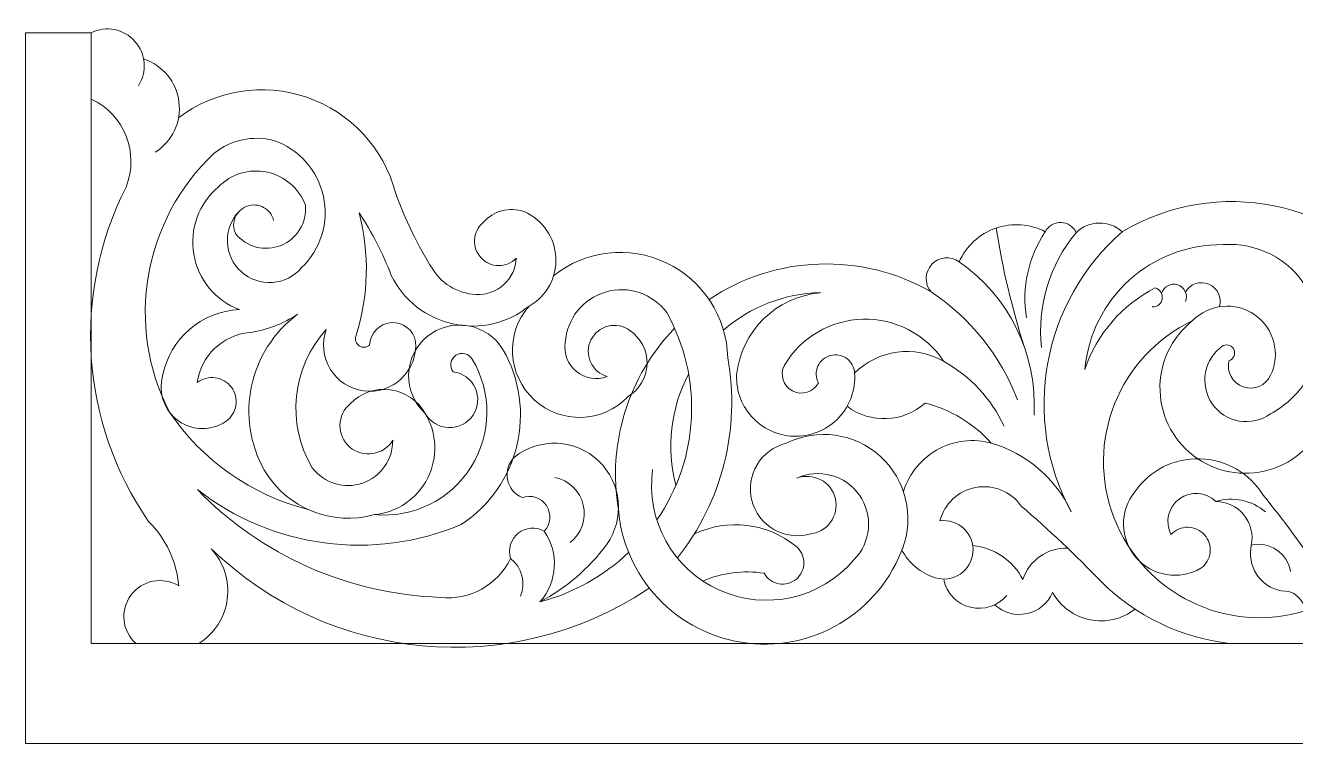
# Model space of a CAD drawing. Header units: millimetres. Extents: x 5492 to 5694, y 3685 to 3774.
# Drawn here: x 5493.5 to 5548.6, y 3743.2 to 3774.4 of the extents above; entities that cross this region are included whole.
import ezdxf

# ---------------------------------------------------------------- set-up
doc = ezdxf.new("R2010")
doc.units = ezdxf.units.MM
doc.header["$MEASUREMENT"] = 0
doc.layers.add('SITARA ALL', color=18, linetype='Continuous', true_color=0x000000)

msp = doc.modelspace()

# ---------------------------------------------------------------- linework, layer by layer
at = {"layer": 'SITARA ALL', "color": 1, "lineweight": 9, "true_color": 0xff0000}
for points, knots in [([(5498.408, 3771.748), (5498.797, 3772.353), (5498.737, 3773.143), (5498.259, 3773.681), (5497.78, 3774.219), (5497.003, 3774.373), (5496.357, 3774.057), (5496.357, 3774.057), (5493.502, 3774.057), (5493.502, 3774.057), (5493.502, 3774.057), (5493.502, 3747.535), (5493.502, 3747.535), (5493.502, 3747.535), (5493.502, 3743.189), (5493.502, 3743.189), (5493.502, 3743.189), (5593.502, 3743.189), (5593.502, 3743.189), (5593.502, 3743.189), (5693.502, 3743.189), (5693.502, 3743.189), (5693.502, 3743.189), (5693.502, 3747.535), (5693.502, 3747.535), (5693.502, 3747.535), (5693.502, 3774.057), (5693.502, 3774.057), (5693.502, 3774.057), (5690.647, 3774.057), (5690.647, 3774.057), (5690, 3774.373), (5689.223, 3774.219), (5688.745, 3773.681), (5688.267, 3773.143), (5688.206, 3772.353), (5688.596, 3771.748)], [0, 0, 0, 0, 0.076923, 0.076923, 0.076923, 0.153846, 0.153846, 0.153846, 0.230769, 0.230769, 0.230769, 0.307692, 0.307692, 0.307692, 0.384615, 0.384615, 0.384615, 0.461538, 0.461538, 0.461538, 0.538462, 0.538462, 0.538462, 0.615385, 0.615385, 0.615385, 0.692308, 0.692308, 0.692308, 0.769231, 0.769231, 0.769231, 0.846154, 0.846154, 0.846154, 1, 1, 1, 1]), ([(5690.647, 3774.057), (5690.647, 3774.057), (5690.647, 3747.535), (5690.647, 3747.535), (5690.647, 3747.535), (5593.502, 3747.535), (5593.502, 3747.535), (5593.502, 3747.535), (5496.357, 3747.535), (5496.357, 3747.535), (5496.357, 3747.535), (5496.357, 3774.057), (5496.357, 3774.057)], [0, 0, 0, 0, 0.2, 0.2, 0.2, 0.4, 0.4, 0.4, 0.6, 0.6, 0.6, 1, 1, 1, 1]), ([(5499.141, 3768.868), (5499.877, 3769.336), (5500.278, 3770.186), (5500.169, 3771.052), (5500.061, 3771.918), (5499.464, 3772.644), (5498.635, 3772.916)], [0, 0, 0, 0, 0.333333, 0.333333, 0.333333, 1, 1, 1, 1]), ([(5500.149, 3770.361), (5501.741, 3771.568), (5503.833, 3771.901), (5505.722, 3771.251), (5507.612, 3770.601), (5509.054, 3769.051), (5509.567, 3767.119), (5509.984, 3765.952), (5510.527, 3764.834), (5511.185, 3763.784), (5511.623, 3763.088), (5512.393, 3762.672), (5513.215, 3762.689)], [0, 0, 0, 0, 0.2, 0.2, 0.2, 0.4, 0.4, 0.4, 0.6, 0.6, 0.6, 1, 1, 1, 1]), ([(5498.305, 3747.535), (5497.696, 3748.07), (5497.6, 3748.984), (5498.083, 3749.636), (5498.565, 3750.288), (5499.468, 3750.459), (5500.158, 3750.033), (5500.075, 3751.093), (5499.61, 3752.087), (5498.849, 3752.831), (5495.885, 3757.125), (5495.511, 3762.701), (5497.87, 3767.355), (5498.459, 3768.829), (5497.797, 3770.506), (5496.357, 3771.176)], [0, 0, 0, 0, 0.166667, 0.166667, 0.166667, 0.333333, 0.333333, 0.333333, 0.5, 0.5, 0.5, 0.666667, 0.666667, 0.666667, 1, 1, 1, 1]), ([(5502.779, 3766.296), (5502.437, 3765.939), (5502.254, 3765.459), (5502.273, 3764.965), (5502.291, 3764.471), (5502.509, 3764.006), (5502.877, 3763.675), (5503.244, 3763.344), (5503.73, 3763.177), (5504.223, 3763.211), (5504.716, 3763.244), (5505.175, 3763.476), (5505.494, 3763.854), (5506.328, 3764.654), (5506.685, 3765.83), (5506.437, 3766.958), (5506.188, 3768.087), (5505.371, 3769.005), (5504.278, 3769.381), (5503.378, 3769.607), (5502.425, 3769.401), (5501.699, 3768.823), (5498.615, 3765.928), (5497.82, 3761.347), (5499.754, 3757.585), (5501.177, 3755.484), (5503.319, 3753.978), (5505.777, 3753.352)], [0, 0, 0, 0, 0.1, 0.1, 0.1, 0.2, 0.2, 0.2, 0.3, 0.3, 0.3, 0.4, 0.4, 0.4, 0.5, 0.5, 0.5, 0.6, 0.6, 0.6, 0.7, 0.7, 0.7, 0.8, 0.8, 0.8, 1, 1, 1, 1]), ([(5504.278, 3765.905), (5504.22, 3766.145), (5504.063, 3766.35), (5503.845, 3766.469), (5503.628, 3766.588), (5503.371, 3766.61), (5503.136, 3766.529), (5502.902, 3766.448), (5502.713, 3766.273), (5502.615, 3766.045), (5502.517, 3765.817), (5502.52, 3765.559), (5502.622, 3765.334), (5503.097, 3764.745), (5503.9, 3764.537), (5504.6, 3764.821), (5505.3, 3765.106), (5505.731, 3765.815), (5505.661, 3766.567), (5505.387, 3767.299), (5504.758, 3767.84), (5503.993, 3768.001), (5503.228, 3768.163), (5502.434, 3767.923), (5501.887, 3767.364), (5501.034, 3766.648), (5500.624, 3765.535), (5500.81, 3764.437), (5500.997, 3763.339), (5501.752, 3762.424), (5502.794, 3762.031), (5501.145, 3761.962), (5499.763, 3760.766), (5499.46, 3759.144), (5499.258, 3758.415), (5499.534, 3757.638), (5500.15, 3757.199), (5500.767, 3756.76), (5501.591, 3756.754), (5502.214, 3757.183), (5502.443, 3757.348), (5502.596, 3757.597), (5502.64, 3757.875), (5502.683, 3758.154), (5502.612, 3758.438), (5502.444, 3758.664), (5502.275, 3758.889), (5502.023, 3759.038), (5501.744, 3759.076), (5501.465, 3759.113), (5501.182, 3759.037), (5500.959, 3758.864), (5501.12, 3760.025), (5502.058, 3760.924), (5503.225, 3761.039), (5503.975, 3761.139), (5504.693, 3761.41), (5505.322, 3761.832), (5503.201, 3760.251), (5502.584, 3757.345), (5503.885, 3755.042), (5504.865, 3753.399), (5506.822, 3752.616), (5508.664, 3753.131)], [0, 0, 0, 0, 0.045455, 0.045455, 0.045455, 0.090909, 0.090909, 0.090909, 0.136364, 0.136364, 0.136364, 0.181818, 0.181818, 0.181818, 0.227273, 0.227273, 0.227273, 0.272727, 0.272727, 0.272727, 0.318182, 0.318182, 0.318182, 0.363636, 0.363636, 0.363636, 0.409091, 0.409091, 0.409091, 0.454545, 0.454545, 0.454545, 0.5, 0.5, 0.5, 0.545455, 0.545455, 0.545455, 0.590909, 0.590909, 0.590909, 0.636364, 0.636364, 0.636364, 0.681818, 0.681818, 0.681818, 0.727273, 0.727273, 0.727273, 0.772727, 0.772727, 0.772727, 0.818182, 0.818182, 0.818182, 0.863636, 0.863636, 0.863636, 0.909091, 0.909091, 0.909091, 1, 1, 1, 1]), ([(5544.178, 3761.553), (5543.248, 3760.822), (5542.722, 3759.693), (5542.762, 3758.511), (5542.802, 3757.329), (5543.402, 3756.238), (5544.379, 3755.572), (5545.357, 3754.906), (5546.592, 3754.745), (5547.706, 3755.14), (5548.821, 3755.535), (5549.68, 3756.437), (5550.02, 3757.57), (5549.696, 3755.971), (5549.811, 3754.316), (5550.354, 3752.778), (5550.655, 3751.298), (5551.861, 3750.173), (5553.359, 3749.978), (5554.857, 3749.782), (5556.312, 3750.558), (5556.983, 3751.912), (5557.337, 3752.681), (5557.161, 3753.589), (5556.543, 3754.169), (5555.926, 3754.748), (5555.009, 3754.868), (5554.264, 3754.466), (5553.974, 3754.319), (5553.77, 3754.045), (5553.712, 3753.726), (5553.654, 3753.407), (5553.748, 3753.079), (5553.967, 3752.839), (5554.186, 3752.6), (5554.504, 3752.476), (5554.827, 3752.505), (5555.15, 3752.534), (5555.441, 3752.712), (5555.614, 3752.987), (5555.645, 3752.502), (5555.432, 3752.034), (5555.046, 3751.738), (5554.66, 3751.443), (5554.152, 3751.36), (5553.692, 3751.517), (5552.241, 3751.985), (5551.285, 3753.372), (5551.361, 3754.895), (5551.422, 3755.907), (5551.499, 3756.918), (5551.591, 3757.928), (5551.802, 3759.661), (5551.634, 3761.418), (5551.1, 3763.08), (5551.548, 3762.251), (5552.32, 3761.647), (5553.232, 3761.412), (5554.144, 3761.177), (5555.112, 3761.331), (5555.905, 3761.839), (5556.39, 3762.173), (5556.656, 3762.742), (5556.6, 3763.328), (5556.545, 3763.914), (5556.178, 3764.424), (5555.64, 3764.662), (5555.101, 3764.899), (5554.477, 3764.828), (5554.007, 3764.474), (5553.537, 3764.12), (5553.295, 3763.54), (5553.374, 3762.957), (5550.515, 3766.794), (5545.228, 3767.857), (5541.113, 3765.414), (5540.544, 3765.932), (5539.669, 3765.915), (5539.122, 3765.373), (5539.006, 3765.635), (5538.75, 3765.807), (5538.464, 3765.815), (5538.178, 3765.824), (5537.913, 3765.668), (5537.781, 3765.414), (5537.043, 3764.319), (5536.752, 3762.984), (5536.968, 3761.681)], [0, 0, 0, 0, 0.033333, 0.033333, 0.033333, 0.066667, 0.066667, 0.066667, 0.1, 0.1, 0.1, 0.133333, 0.133333, 0.133333, 0.166667, 0.166667, 0.166667, 0.2, 0.2, 0.2, 0.233333, 0.233333, 0.233333, 0.266667, 0.266667, 0.266667, 0.3, 0.3, 0.3, 0.333333, 0.333333, 0.333333, 0.366667, 0.366667, 0.366667, 0.4, 0.4, 0.4, 0.433333, 0.433333, 0.433333, 0.466667, 0.466667, 0.466667, 0.5, 0.5, 0.5, 0.533333, 0.533333, 0.533333, 0.566667, 0.566667, 0.566667, 0.6, 0.6, 0.6, 0.633333, 0.633333, 0.633333, 0.666667, 0.666667, 0.666667, 0.7, 0.7, 0.7, 0.733333, 0.733333, 0.733333, 0.766667, 0.766667, 0.766667, 0.8, 0.8, 0.8, 0.833333, 0.833333, 0.833333, 0.866667, 0.866667, 0.866667, 0.9, 0.9, 0.9, 0.933333, 0.933333, 0.933333, 1, 1, 1, 1]), ([(5513.073, 3762.691), (5513.514, 3762.668), (5513.945, 3762.822), (5514.272, 3763.118), (5514.598, 3763.414), (5514.793, 3763.826), (5514.814, 3764.267), (5514.612, 3764.059), (5514.335, 3763.943), (5514.045, 3763.946), (5513.756, 3763.948), (5513.481, 3764.069), (5513.283, 3764.28), (5513.086, 3764.492), (5512.984, 3764.775), (5513, 3765.063), (5513.017, 3765.352), (5513.152, 3765.621), (5513.373, 3765.808), (5513.811, 3766.321), (5514.52, 3766.511), (5515.157, 3766.288), (5515.954, 3765.939), (5516.487, 3765.169), (5516.532, 3764.3), (5516.577, 3763.431), (5516.126, 3762.61), (5515.368, 3762.181), (5514.439, 3761.437), (5513.221, 3761.154), (5512.059, 3761.413), (5510.897, 3761.671), (5509.914, 3762.444), (5509.388, 3763.512), (5509.02, 3764.469), (5508.55, 3765.384), (5507.987, 3766.242), (5508.454, 3764.48), (5508.407, 3762.62), (5507.85, 3760.885), (5507.798, 3760.725), (5507.858, 3760.551), (5507.998, 3760.459), (5508.138, 3760.366), (5508.322, 3760.379), (5508.448, 3760.49), (5508.462, 3761.004), (5508.863, 3761.425), (5509.377, 3761.466), (5509.89, 3761.506), (5510.351, 3761.151), (5510.445, 3760.645), (5510.492, 3760.042), (5510.263, 3759.45), (5509.823, 3759.034), (5509.383, 3758.618), (5508.779, 3758.424), (5508.179, 3758.505), (5507.579, 3758.587), (5507.048, 3758.935), (5506.735, 3759.453), (5506.421, 3759.971), (5506.359, 3760.603), (5506.565, 3761.172), (5505.068, 3759.517), (5504.82, 3757.084), (5505.957, 3755.163), (5506.465, 3754.494), (5507.344, 3754.227), (5508.139, 3754.5), (5508.933, 3754.774), (5509.462, 3755.525), (5509.451, 3756.365), (5509.264, 3756.052), (5508.949, 3755.838), (5508.589, 3755.78), (5508.23, 3755.721), (5507.863, 3755.825), (5507.587, 3756.063), (5507.311, 3756.3), (5507.154, 3756.648), (5507.158, 3757.012), (5507.162, 3757.376), (5507.327, 3757.72), (5507.609, 3757.951), (5508.059, 3758.414), (5508.702, 3758.637), (5509.342, 3758.552), (5509.982, 3758.468), (5510.545, 3758.085), (5510.86, 3757.521), (5511.373, 3756.669), (5511.413, 3755.612), (5510.969, 3754.723), (5510.524, 3753.833), (5509.654, 3753.233), (5508.664, 3753.131), (5510.34, 3752.978), (5511.959, 3753.778), (5512.853, 3755.204), (5513.747, 3756.629), (5513.766, 3758.435), (5512.899, 3759.877), (5512.832, 3759.997), (5512.719, 3760.083), (5512.585, 3760.116), (5512.452, 3760.149), (5512.311, 3760.125), (5512.196, 3760.051), (5512.081, 3759.976), (5512.002, 3759.857), (5511.978, 3759.721), (5511.955, 3759.586), (5511.988, 3759.447), (5512.07, 3759.337), (5512.49, 3759.285), (5512.852, 3759.019), (5513.029, 3758.635), (5513.205, 3758.25), (5513.169, 3757.802), (5512.935, 3757.45), (5512.7, 3757.098), (5512.3, 3756.893), (5511.877, 3756.907), (5511.455, 3756.921), (5511.07, 3757.154), (5510.86, 3757.521), (5510.386, 3757.953), (5510.122, 3758.569), (5510.139, 3759.21), (5510.155, 3759.851), (5510.449, 3760.454), (5510.944, 3760.861), (5511.439, 3761.268), (5512.088, 3761.439), (5512.72, 3761.331), (5513.351, 3761.223), (5513.905, 3760.845), (5514.237, 3760.296), (5515.742, 3757.687), (5514.944, 3754.353), (5512.426, 3752.701), (5508.615, 3751.096), (5504.231, 3751.678), (5500.967, 3754.217), (5503.75, 3751.353), (5507.529, 3749.677), (5511.52, 3749.537), (5512.794, 3749.401), (5514.014, 3750.079), (5514.569, 3751.233)], [0, 0, 0, 0, 0.019608, 0.019608, 0.019608, 0.039216, 0.039216, 0.039216, 0.058824, 0.058824, 0.058824, 0.078431, 0.078431, 0.078431, 0.098039, 0.098039, 0.098039, 0.117647, 0.117647, 0.117647, 0.137255, 0.137255, 0.137255, 0.156863, 0.156863, 0.156863, 0.176471, 0.176471, 0.176471, 0.196078, 0.196078, 0.196078, 0.215686, 0.215686, 0.215686, 0.235294, 0.235294, 0.235294, 0.254902, 0.254902, 0.254902, 0.27451, 0.27451, 0.27451, 0.294118, 0.294118, 0.294118, 0.313725, 0.313725, 0.313725, 0.333333, 0.333333, 0.333333, 0.352941, 0.352941, 0.352941, 0.372549, 0.372549, 0.372549, 0.392157, 0.392157, 0.392157, 0.411765, 0.411765, 0.411765, 0.431373, 0.431373, 0.431373, 0.45098, 0.45098, 0.45098, 0.470588, 0.470588, 0.470588, 0.490196, 0.490196, 0.490196, 0.509804, 0.509804, 0.509804, 0.529412, 0.529412, 0.529412, 0.54902, 0.54902, 0.54902, 0.568627, 0.568627, 0.568627, 0.588235, 0.588235, 0.588235, 0.607843, 0.607843, 0.607843, 0.627451, 0.627451, 0.627451, 0.647059, 0.647059, 0.647059, 0.666667, 0.666667, 0.666667, 0.686275, 0.686275, 0.686275, 0.705882, 0.705882, 0.705882, 0.72549, 0.72549, 0.72549, 0.745098, 0.745098, 0.745098, 0.764706, 0.764706, 0.764706, 0.784314, 0.784314, 0.784314, 0.803922, 0.803922, 0.803922, 0.823529, 0.823529, 0.823529, 0.843137, 0.843137, 0.843137, 0.862745, 0.862745, 0.862745, 0.882353, 0.882353, 0.882353, 0.901961, 0.901961, 0.901961, 0.921569, 0.921569, 0.921569, 0.941176, 0.941176, 0.941176, 0.960784, 0.960784, 0.960784, 1, 1, 1, 1]), ([(5529.176, 3757.836), (5530.193, 3757.066), (5531.612, 3757.124), (5532.561, 3757.977), (5533.671, 3757.698), (5534.672, 3757.091), (5535.434, 3756.236), (5536.969, 3755.797), (5538.236, 3754.707), (5538.899, 3753.254), (5536.725, 3757.327), (5537.646, 3762.366), (5541.113, 3765.414)], [0, 0, 0, 0, 0.2, 0.2, 0.2, 0.4, 0.4, 0.4, 0.6, 0.6, 0.6, 1, 1, 1, 1]), ([(5537.781, 3765.414), (5537.115, 3765.76), (5536.337, 3765.816), (5535.629, 3765.569), (5534.921, 3765.322), (5534.347, 3764.794), (5534.042, 3764.109), (5533.674, 3764.378), (5533.164, 3764.332), (5532.852, 3763.999), (5532.541, 3763.666), (5532.526, 3763.153), (5532.82, 3762.804)], [0, 0, 0, 0, 0.2, 0.2, 0.2, 0.4, 0.4, 0.4, 0.6, 0.6, 0.6, 1, 1, 1, 1]), ([(5542.428, 3762.149), (5542.641, 3762.142), (5542.825, 3762.294), (5542.857, 3762.504), (5542.89, 3762.714), (5542.762, 3762.916), (5542.557, 3762.974), (5541.112, 3762.242), (5540.014, 3760.972), (5539.5, 3759.435), (5539.773, 3762.534), (5542.396, 3764.897), (5545.507, 3764.854), (5546.962, 3764.961), (5548.356, 3764.244), (5549.116, 3762.998), (5549.876, 3761.751), (5549.873, 3760.183), (5549.111, 3758.939), (5548.718, 3758.339), (5548.182, 3757.845), (5547.552, 3757.501), (5547.159, 3757.222), (5546.671, 3757.112), (5546.196, 3757.196), (5545.721, 3757.279), (5545.299, 3757.552), (5545.025, 3757.948), (5544.751, 3758.345), (5544.648, 3758.835), (5544.738, 3759.309), (5544.828, 3759.782), (5545.106, 3760.201), (5545.507, 3760.469), (5545.595, 3760.509), (5545.696, 3760.511), (5545.786, 3760.474), (5545.875, 3760.436), (5545.946, 3760.364), (5545.98, 3760.273), (5546.015, 3760.183), (5546.01, 3760.082), (5545.968, 3759.994), (5545.926, 3759.907), (5545.849, 3759.841), (5545.756, 3759.812), (5545.637, 3759.329), (5545.905, 3758.836), (5546.376, 3758.674), (5546.846, 3758.512), (5547.362, 3758.734), (5547.565, 3759.188), (5548.006, 3760.113), (5547.715, 3761.221), (5546.874, 3761.807), (5546.034, 3762.393), (5544.893, 3762.286), (5544.178, 3761.553), (5540.972, 3760.027), (5539.484, 3756.293), (5540.769, 3752.984), (5542.054, 3749.674), (5545.668, 3747.914), (5549.063, 3748.952), (5549.004, 3749.474), (5548.545, 3749.857), (5548.02, 3749.82), (5547.582, 3749.907), (5547.198, 3750.168), (5546.955, 3750.543), (5546.711, 3750.917), (5546.629, 3751.374), (5546.726, 3751.81), (5547.105, 3751.896), (5547.502, 3751.821), (5547.824, 3751.604), (5548.145, 3751.387), (5548.363, 3751.046), (5548.425, 3750.663)], [0, 0, 0, 0, 0.037037, 0.037037, 0.037037, 0.074074, 0.074074, 0.074074, 0.111111, 0.111111, 0.111111, 0.148148, 0.148148, 0.148148, 0.185185, 0.185185, 0.185185, 0.222222, 0.222222, 0.222222, 0.259259, 0.259259, 0.259259, 0.296296, 0.296296, 0.296296, 0.333333, 0.333333, 0.333333, 0.37037, 0.37037, 0.37037, 0.407407, 0.407407, 0.407407, 0.444444, 0.444444, 0.444444, 0.481481, 0.481481, 0.481481, 0.518519, 0.518519, 0.518519, 0.555556, 0.555556, 0.555556, 0.592593, 0.592593, 0.592593, 0.62963, 0.62963, 0.62963, 0.666667, 0.666667, 0.666667, 0.703704, 0.703704, 0.703704, 0.740741, 0.740741, 0.740741, 0.777778, 0.777778, 0.777778, 0.814815, 0.814815, 0.814815, 0.851852, 0.851852, 0.851852, 0.888889, 0.888889, 0.888889, 0.925926, 0.925926, 0.925926, 1, 1, 1, 1]), ([(5521.809, 3751.25), (5523.756, 3753.696), (5524.552, 3756.861), (5523.992, 3759.937), (5523.959, 3761.71), (5522.924, 3763.311), (5521.319, 3764.067), (5519.714, 3764.823), (5517.821, 3764.605), (5516.432, 3763.501)], [0, 0, 0, 0, 0.25, 0.25, 0.25, 0.5, 0.5, 0.5, 1, 1, 1, 1]), ([(5536.577, 3758.112), (5535.846, 3760.031), (5534.533, 3761.672), (5532.82, 3762.804), (5529.804, 3764.533), (5526.073, 3764.407), (5523.184, 3762.474)], [0, 0, 0, 0, 0.333333, 0.333333, 0.333333, 1, 1, 1, 1]), ([(5545.185, 3753.702), (5544.756, 3754.123), (5544.086, 3754.171), (5543.602, 3753.815), (5543.117, 3753.459), (5542.963, 3752.805), (5543.237, 3752.27), (5543.426, 3752.473), (5543.692, 3752.587), (5543.97, 3752.584), (5544.248, 3752.58), (5544.511, 3752.459), (5544.695, 3752.251), (5544.879, 3752.043), (5544.966, 3751.767), (5544.935, 3751.491), (5544.905, 3751.215), (5544.759, 3750.965), (5544.534, 3750.802), (5543.605, 3750.261), (5542.421, 3750.46), (5541.719, 3751.274), (5541.017, 3752.088), (5540.997, 3753.289), (5541.669, 3754.127), (5542.311, 3755.051), (5543.376, 3755.588), (5544.5, 3755.557), (5545.624, 3755.527), (5546.657, 3754.93), (5547.247, 3753.973), (5548.131, 3752.884), (5548.963, 3751.754), (5549.742, 3750.588), (5551.094, 3749.083), (5553.283, 3748.671), (5555.088, 3749.583), (5558.904, 3751.026), (5562.408, 3753.185), (5565.413, 3755.944), (5563.818, 3754.449), (5561.658, 3753.708), (5559.481, 3753.907), (5557.303, 3754.106), (5555.314, 3755.229), (5554.017, 3756.989), (5553.51, 3757.976), (5553.571, 3759.159), (5554.176, 3760.089), (5554.78, 3761.019), (5555.838, 3761.553), (5556.946, 3761.49), (5557.399, 3761.407), (5557.795, 3761.135), (5558.036, 3760.742), (5558.287, 3760.486), (5558.402, 3760.125), (5558.343, 3759.771), (5558.284, 3759.417), (5558.059, 3759.113), (5557.738, 3758.952), (5557.417, 3758.792), (5557.038, 3758.795), (5556.72, 3758.961), (5556.401, 3759.126), (5556.181, 3759.435), (5556.128, 3759.79), (5555.752, 3759.503), (5555.511, 3759.074), (5555.461, 3758.603), (5555.412, 3758.132), (5555.558, 3757.662), (5555.867, 3757.303), (5557.594, 3755.524), (5560.23, 3754.98), (5562.519, 3755.934), (5565.749, 3757.131), (5568.658, 3759.055), (5571.023, 3761.559), (5571.023, 3761.559), (5573.265, 3764.03), (5573.265, 3764.03)], [0, 0, 0, 0, 0.035714, 0.035714, 0.035714, 0.071429, 0.071429, 0.071429, 0.107143, 0.107143, 0.107143, 0.142857, 0.142857, 0.142857, 0.178571, 0.178571, 0.178571, 0.214286, 0.214286, 0.214286, 0.25, 0.25, 0.25, 0.285714, 0.285714, 0.285714, 0.321429, 0.321429, 0.321429, 0.357143, 0.357143, 0.357143, 0.392857, 0.392857, 0.392857, 0.428571, 0.428571, 0.428571, 0.464286, 0.464286, 0.464286, 0.5, 0.5, 0.5, 0.535714, 0.535714, 0.535714, 0.571429, 0.571429, 0.571429, 0.607143, 0.607143, 0.607143, 0.642857, 0.642857, 0.642857, 0.678571, 0.678571, 0.678571, 0.714286, 0.714286, 0.714286, 0.75, 0.75, 0.75, 0.785714, 0.785714, 0.785714, 0.821429, 0.821429, 0.821429, 0.857143, 0.857143, 0.857143, 0.892857, 0.892857, 0.892857, 0.928571, 0.928571, 0.928571, 1, 1, 1, 1]), ([(5545.343, 3762.157), (5545.46, 3762.551), (5545.265, 3762.971), (5544.888, 3763.134), (5544.51, 3763.297), (5544.071, 3763.153), (5543.864, 3762.797)], [0, 0, 0, 0, 0.333333, 0.333333, 0.333333, 1, 1, 1, 1]), ([(5520.917, 3752.902), (5522.763, 3755.577), (5522.931, 3759.064), (5521.348, 3761.903), (5520.738, 3762.73), (5519.677, 3763.088), (5518.691, 3762.797), (5517.704, 3762.506), (5517.006, 3761.63), (5516.943, 3760.604), (5516.866, 3760.127), (5517.049, 3759.646), (5517.423, 3759.342), (5517.798, 3759.038), (5518.306, 3758.957), (5518.757, 3759.13), (5518.435, 3759.223), (5518.17, 3759.453), (5518.035, 3759.76), (5517.899, 3760.066), (5517.907, 3760.417), (5518.055, 3760.717), (5518.203, 3761.018), (5518.477, 3761.237), (5518.802, 3761.316), (5519.128, 3761.395), (5519.472, 3761.326), (5519.741, 3761.127), (5520.226, 3760.8), (5520.509, 3760.248), (5520.492, 3759.664), (5520.475, 3759.08), (5520.159, 3758.546), (5519.657, 3758.247), (5518.563, 3757.107), (5516.756, 3757.052), (5515.591, 3758.119), (5514.426, 3759.187), (5514.328, 3760.992), (5515.368, 3762.181)], [0, 0, 0, 0, 0.071429, 0.071429, 0.071429, 0.142857, 0.142857, 0.142857, 0.214286, 0.214286, 0.214286, 0.285714, 0.285714, 0.285714, 0.357143, 0.357143, 0.357143, 0.428571, 0.428571, 0.428571, 0.5, 0.5, 0.5, 0.571429, 0.571429, 0.571429, 0.642857, 0.642857, 0.642857, 0.714286, 0.714286, 0.714286, 0.785714, 0.785714, 0.785714, 0.857143, 0.857143, 0.857143, 1, 1, 1, 1]), ([(5523.811, 3761.139), (5524.977, 3762.154), (5526.461, 3762.733), (5528.007, 3762.774), (5528.007, 3762.774), (5528.001, 3762.758), (5528.001, 3762.758), (5526.097, 3762.592), (5524.578, 3761.102), (5524.381, 3759.201), (5524.352, 3758.497), (5524.615, 3757.813), (5525.106, 3757.308), (5525.598, 3756.804), (5526.276, 3756.523), (5526.98, 3756.534), (5527.685, 3756.544), (5528.354, 3756.843), (5528.831, 3757.362), (5529.308, 3757.881), (5529.55, 3758.572), (5529.502, 3759.275), (5529.49, 3759.528), (5529.365, 3759.761), (5529.161, 3759.911), (5528.957, 3760.06), (5528.696, 3760.108), (5528.452, 3760.042), (5528.208, 3759.977), (5528.007, 3759.804), (5527.905, 3759.572), (5527.804, 3759.341), (5527.813, 3759.076), (5527.93, 3758.852), (5527.716, 3758.446), (5527.214, 3758.29), (5526.807, 3758.502), (5526.401, 3758.715), (5526.244, 3759.217), (5526.456, 3759.624), (5527.174, 3760.83), (5528.462, 3761.582), (5529.865, 3761.617), (5531.268, 3761.651), (5532.591, 3760.962), (5533.367, 3759.793), (5532.107, 3760.505), (5530.529, 3760.295), (5529.502, 3759.275)], [0, 0, 0, 0, 0.058824, 0.058824, 0.058824, 0.117647, 0.117647, 0.117647, 0.176471, 0.176471, 0.176471, 0.235294, 0.235294, 0.235294, 0.294118, 0.294118, 0.294118, 0.352941, 0.352941, 0.352941, 0.411765, 0.411765, 0.411765, 0.470588, 0.470588, 0.470588, 0.529412, 0.529412, 0.529412, 0.588235, 0.588235, 0.588235, 0.647059, 0.647059, 0.647059, 0.705882, 0.705882, 0.705882, 0.764706, 0.764706, 0.764706, 0.823529, 0.823529, 0.823529, 0.882353, 0.882353, 0.882353, 1, 1, 1, 1]), ([(5543.864, 3762.382), (5543.922, 3762.522), (5543.919, 3762.679), (5543.856, 3762.817), (5543.793, 3762.954), (5543.676, 3763.059), (5543.533, 3763.107), (5543.39, 3763.155), (5543.233, 3763.142), (5543.1, 3763.07), (5542.967, 3762.999), (5542.87, 3762.875), (5542.831, 3762.729)], [0, 0, 0, 0, 0.2, 0.2, 0.2, 0.4, 0.4, 0.4, 0.6, 0.6, 0.6, 1, 1, 1, 1]), ([(5520.733, 3755.092), (5520.428, 3752.894), (5521.607, 3750.76), (5523.632, 3749.853), (5525.656, 3748.945), (5528.035, 3749.48), (5529.473, 3751.17), (5530.22, 3751.926), (5530.32, 3753.107), (5529.708, 3753.977), (5529.097, 3754.847), (5527.952, 3755.156), (5526.987, 3754.709), (5527.327, 3754.842), (5527.708, 3754.82), (5528.031, 3754.649), (5528.353, 3754.479), (5528.586, 3754.176), (5528.668, 3753.821), (5528.75, 3753.465), (5528.673, 3753.091), (5528.457, 3752.797), (5528.242, 3752.503), (5527.909, 3752.317), (5527.545, 3752.287), (5527.02, 3752.144), (5526.46, 3752.218), (5525.99, 3752.491), (5525.52, 3752.764), (5525.178, 3753.217), (5525.042, 3753.744), (5524.906, 3754.27), (5524.987, 3754.829), (5525.267, 3755.296), (5525.546, 3755.762), (5526.003, 3756.098), (5526.531, 3756.227), (5527.879, 3756.9), (5529.503, 3756.675), (5530.619, 3755.663), (5531.735, 3754.652), (5532.114, 3753.057), (5531.576, 3751.65)], [0, 0, 0, 0, 0.066667, 0.066667, 0.066667, 0.133333, 0.133333, 0.133333, 0.2, 0.2, 0.2, 0.266667, 0.266667, 0.266667, 0.333333, 0.333333, 0.333333, 0.4, 0.4, 0.4, 0.466667, 0.466667, 0.466667, 0.533333, 0.533333, 0.533333, 0.6, 0.6, 0.6, 0.666667, 0.666667, 0.666667, 0.733333, 0.733333, 0.733333, 0.8, 0.8, 0.8, 0.866667, 0.866667, 0.866667, 1, 1, 1, 1]), ([(5515.842, 3749.343), (5516.978, 3749.942), (5517.965, 3750.79), (5518.729, 3751.822), (5519.537, 3752.952), (5519.392, 3754.503), (5518.387, 3755.461), (5517.382, 3756.42), (5515.826, 3756.494), (5514.736, 3755.632), (5514.48, 3755.379), (5514.366, 3755.016), (5514.432, 3754.662), (5514.498, 3754.308), (5514.736, 3754.011), (5515.066, 3753.868), (5515.456, 3754.012), (5515.895, 3753.868), (5516.125, 3753.521), (5516.355, 3753.174), (5516.314, 3752.714), (5516.028, 3752.411)], [0, 0, 0, 0, 0.125, 0.125, 0.125, 0.25, 0.25, 0.25, 0.375, 0.375, 0.375, 0.5, 0.5, 0.5, 0.625, 0.625, 0.625, 0.75, 0.75, 0.75, 1, 1, 1, 1]), ([(5535.63, 3756.176), (5534.828, 3756.451), (5533.949, 3756.389), (5533.193, 3756.003), (5532.438, 3755.617), (5531.872, 3754.942), (5531.624, 3754.131)], [0, 0, 0, 0, 0.333333, 0.333333, 0.333333, 1, 1, 1, 1]), ([(5517.152, 3751.92), (5517.643, 3752.305), (5517.866, 3752.939), (5517.723, 3753.546), (5517.581, 3754.154), (5517.099, 3754.623), (5516.488, 3754.748)], [0, 0, 0, 0, 0.333333, 0.333333, 0.333333, 1, 1, 1, 1]), ([(5531.552, 3751.586), (5531.862, 3751.018), (5532.377, 3750.592), (5532.993, 3750.393), (5533.36, 3750.277), (5533.76, 3750.333), (5534.081, 3750.547), (5534.401, 3750.761), (5534.607, 3751.109), (5534.641, 3751.492), (5534.674, 3751.876), (5534.532, 3752.254), (5534.254, 3752.52), (5533.975, 3752.787), (5533.591, 3752.912), (5533.209, 3752.861), (5533.399, 3753.608), (5534.007, 3754.175), (5534.765, 3754.314), (5535.523, 3754.453), (5536.292, 3754.136), (5536.734, 3753.505), (5537.943, 3752.47), (5539.1, 3751.375), (5540.201, 3750.226), (5541.706, 3748.73), (5543.668, 3747.783), (5545.776, 3747.535)], [0, 0, 0, 0, 0.1, 0.1, 0.1, 0.2, 0.2, 0.2, 0.3, 0.3, 0.3, 0.4, 0.4, 0.4, 0.5, 0.5, 0.5, 0.6, 0.6, 0.6, 0.7, 0.7, 0.7, 0.8, 0.8, 0.8, 1, 1, 1, 1]), ([(5547.342, 3753.25), (5546.747, 3753.76), (5545.934, 3753.931), (5545.185, 3753.702), (5545.657, 3753.7), (5546.104, 3753.486), (5546.402, 3753.12), (5546.7, 3752.754), (5546.819, 3752.273), (5546.726, 3751.81)], [0, 0, 0, 0, 0.25, 0.25, 0.25, 0.5, 0.5, 0.5, 1, 1, 1, 1]), ([(5519.227, 3753.799), (5519.269, 3750.702), (5521.522, 3748.083), (5524.58, 3747.587), (5527.637, 3747.092), (5530.607, 3748.858), (5531.624, 3751.783)], [0, 0, 0, 0, 0.333333, 0.333333, 0.333333, 1, 1, 1, 1]), ([(5522.539, 3752.286), (5523.989, 3752.983), (5525.713, 3752.775), (5526.958, 3751.755), (5527.172, 3751.583), (5527.297, 3751.323), (5527.301, 3751.049), (5527.304, 3750.774), (5527.184, 3750.512), (5526.974, 3750.334), (5526.765, 3750.157), (5526.486, 3750.082), (5526.216, 3750.131), (5525.945, 3750.179), (5525.71, 3750.346), (5525.575, 3750.585), (5524.675, 3750.729), (5523.753, 3750.611), (5522.918, 3750.246)], [0, 0, 0, 0, 0.142857, 0.142857, 0.142857, 0.285714, 0.285714, 0.285714, 0.428571, 0.428571, 0.428571, 0.571429, 0.571429, 0.571429, 0.714286, 0.714286, 0.714286, 1, 1, 1, 1]), ([(5515.004, 3749.591), (5515.235, 3750.175), (5515.059, 3750.841), (5514.569, 3751.233), (5514.442, 3751.629), (5514.572, 3752.062), (5514.895, 3752.323), (5515.218, 3752.584), (5515.669, 3752.619), (5516.028, 3752.411), (5516.677, 3751.467), (5516.599, 3750.202), (5515.842, 3749.343), (5517.285, 3749.724), (5518.609, 3750.461), (5519.693, 3751.487)], [0, 0, 0, 0, 0.166667, 0.166667, 0.166667, 0.333333, 0.333333, 0.333333, 0.5, 0.5, 0.5, 0.666667, 0.666667, 0.666667, 1, 1, 1, 1]), ([(5501.033, 3747.535), (5501.712, 3747.963), (5502.164, 3748.671), (5502.268, 3749.466), (5502.371, 3750.262), (5502.115, 3751.062), (5501.568, 3751.65), (5506.69, 3746.702), (5514.549, 3745.959), (5520.499, 3749.873), (5520.527, 3749.898), (5520.556, 3749.923), (5520.584, 3749.948)], [0, 0, 0, 0, 0.2, 0.2, 0.2, 0.4, 0.4, 0.4, 0.6, 0.6, 0.6, 1, 1, 1, 1]), ([(5538.749, 3751.68), (5537.87, 3751.699), (5537.081, 3751.146), (5536.802, 3750.313), (5536.38, 3751.144), (5535.561, 3751.7), (5534.633, 3751.786)], [0, 0, 0, 0, 0.333333, 0.333333, 0.333333, 1, 1, 1, 1]), ([(5533.377, 3750.302), (5533.501, 3749.716), (5533.947, 3749.253), (5534.528, 3749.108), (5535.109, 3748.964), (5535.721, 3749.163), (5536.105, 3749.622)], [0, 0, 0, 0, 0.333333, 0.333333, 0.333333, 1, 1, 1, 1]), ([(5535.594, 3749.221), (5535.965, 3748.872), (5536.484, 3748.726), (5536.983, 3748.831), (5537.482, 3748.937), (5537.897, 3749.28), (5538.095, 3749.75), (5538.44, 3749.138), (5539.033, 3748.706), (5539.722, 3748.567), (5540.41, 3748.428), (5541.125, 3748.596), (5541.68, 3749.026)], [0, 0, 0, 0, 0.2, 0.2, 0.2, 0.4, 0.4, 0.4, 0.6, 0.6, 0.6, 1, 1, 1, 1])]:
    msp.add_open_spline(points, degree=3, knots=knots, dxfattribs=at)
for points in [[(5535.653, 3765.577), (5535.925, 3763.816), (5536.335, 3762.079), (5536.88, 3760.383)], [(5539.122, 3765.373), (5537.962, 3763.983), (5537.419, 3762.182), (5537.618, 3760.383)], [(5537.293, 3757.454), (5537.441, 3760.088), (5536.211, 3762.607), (5534.042, 3764.109)], [(5521.688, 3761.224), (5519.673, 3759.135), (5518.767, 3756.218), (5519.248, 3753.356)], [(5535.993, 3756.967), (5535.435, 3758.162), (5534.517, 3759.15), (5533.367, 3759.793)], [(5522.298, 3759.232), (5521.513, 3757.749), (5521.316, 3756.027), (5521.745, 3754.406)]]:
    msp.add_open_spline(points, degree=3, dxfattribs=at)

doc.saveas('drawing.dxf')
